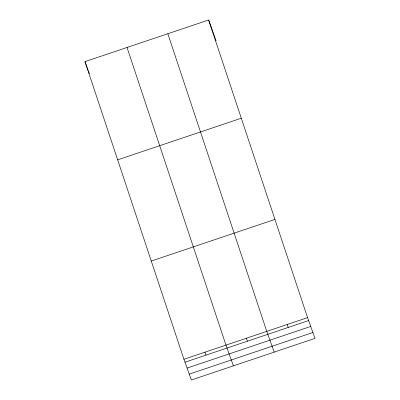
<?xml version="1.0" encoding="UTF-8"?>
<svg xmlns="http://www.w3.org/2000/svg" width="400" height="400" viewBox="0 0 400 400"><rect width="100%" height="100%" fill="white"/><g stroke="black" fill="none" stroke-linecap="round" stroke-linejoin="round"><path stroke-width="0.6" d="M208.645 20L307.58 317.64L315.005 338.38L191.355 380L183.93 359.265L84.995 61.62L208.645 20L216.07 40.735M117.645 159.845L241.295 118.22M151.28 261.04L274.93 219.42M183.93 359.265L307.58 317.64M184.98 362.195L308.63 320.57M187.08 368.07L310.735 326.445M189.25 374.125L312.9 332.5M287.18 324.51L288.225 327.44M274.2 352.115L266.775 331.375L167.84 33.735M246.375 338.245L247.42 341.175M233.395 365.85L225.97 345.11L127.035 47.47M204.95 352.185L206 355.12M84.995 61.62L88.15 70.43M88.345 70.98L89.33 73.73"/></g></svg>
